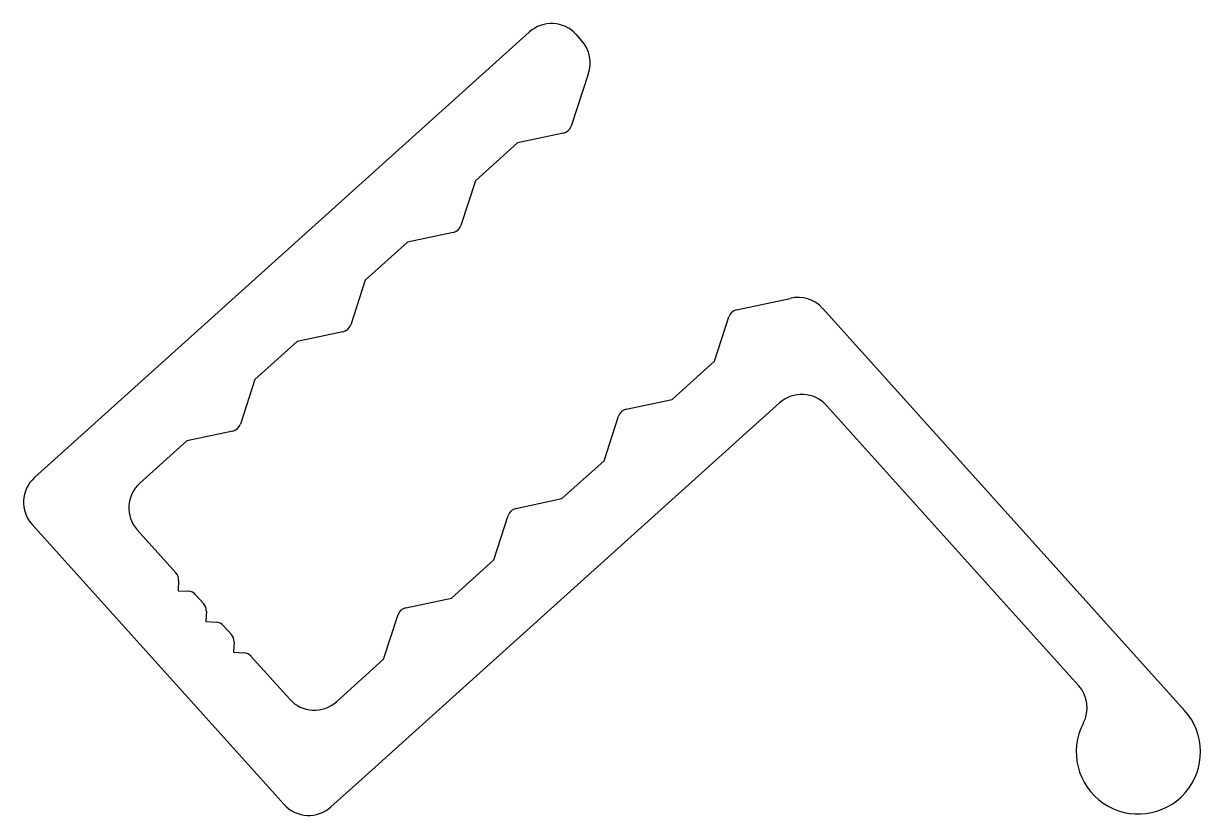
# Model space of a CAD drawing. Header units: inches. Extents: x -16.2 to 12.2, y 0.2 to 19.3.
import ezdxf

# ---------------------------------------------------------------- set-up
doc = ezdxf.new("R2010")
doc.units = ezdxf.units.IN
doc.header["$MEASUREMENT"] = 0
doc.layers.add('1', color=7, linetype='Continuous')

msp = doc.modelspace()

# ---------------------------------------------------------------- linework, layer by layer
at = {"layer": '1', "color": 7}
for p, q in [((-15.94, 8.335), (-3.99, 19.095)), ((-2.861, 19.036), (-2.727, 18.887)), ((-2.569, 18.08), (-2.977, 16.823)), ((-3.163, 16.655), (-4.272, 16.42)), ((-4.272, 16.42), (-5.291, 15.502)), ((-5.291, 15.502), (-5.641, 14.425)), ((-5.827, 14.257), (-6.935, 14.022)), ((-6.935, 14.022), (-7.954, 13.104)), ((-7.954, 13.104), (-8.304, 12.026)), ((1.015, 12.388), (2.308, 12.663)), ((3.095, 12.422), (11.833, 2.716)), ((0.479, 11.144), (0.829, 12.221)), ((-8.49, 11.859), (-9.598, 11.624)), ((-9.598, 11.624), (-10.618, 10.706)), ((-0.54, 10.226), (0.479, 11.144)), ((-10.618, 10.706), (-10.968, 9.628)), ((2.055, 10.14), (-8.037, 1.053)), ((-1.648, 9.99), (-0.54, 10.226)), ((9.276, 3.315), (3.184, 10.081)), ((-2.184, 8.745), (-1.834, 9.823)), ((-11.154, 9.461), (-12.262, 9.225)), ((-12.262, 9.225), (-13.398, 8.202)), ((-3.203, 7.828), (-2.184, 8.745)), ((-4.312, 7.592), (-3.203, 7.828)), ((-4.848, 6.347), (-4.497, 7.425)), ((-9.91, 0.443), (-15.999, 7.206)), ((-13.457, 7.072), (-12.523, 6.035)), ((-5.867, 5.429), (-4.848, 6.347)), ((-12.459, 5.854), (-12.472, 5.613)), ((-12.464, 5.604), (-12.222, 5.592)), ((-12.05, 5.509), (-11.854, 5.292)), ((-11.854, 5.292), (-12.05, 5.509)), ((-12.05, 5.509), (-11.854, 5.292)), ((-11.854, 5.292), (-12.05, 5.509)), ((-12.05, 5.509), (-11.854, 5.292)), ((-6.975, 5.194), (-5.867, 5.429)), ((-11.854, 5.292), (-11.854, 5.292)), ((-11.79, 5.111), (-11.803, 4.869)), ((-11.795, 4.861), (-11.553, 4.848)), ((-7.511, 3.949), (-7.161, 5.027)), ((-11.381, 4.766), (-11.185, 4.548)), ((-11.121, 4.368), (-11.133, 4.126)), ((-11.126, 4.118), (-10.884, 4.105)), ((-10.712, 4.023), (-10.712, 4.023)), ((-10.712, 4.023), (-10.712, 4.023)), ((-10.712, 4.023), (-9.777, 2.985)), ((-8.647, 2.926), (-7.511, 3.949)), ((-8.037, 1.053), (-8.781, 0.384))]:
    msp.add_line(p, q, dxfattribs=at)
for centre, radius, start, end in [((-3.455, 18.501), 0.8, 42, 132), ((-3.321, 18.352), 0.8, 340.125, 42), ((-3.215, 16.9), 0.25, 282, 342), ((-5.879, 14.502), 0.25, 282, 342), ((2.5, 11.887), 0.8, 42, 103.875), ((1.067, 12.144), 0.25, 102, 162), ((-8.542, 12.104), 0.25, 282, 342), ((2.59, 9.545), 0.8, 42, 132), ((-1.596, 9.746), 0.25, 102, 162), ((-11.206, 9.705), 0.25, 282, 342), ((-15.405, 7.741), 0.8, 132, 222), ((-12.863, 7.608), 0.8, 132, 222), ((-4.26, 7.347), 0.25, 102, 162), ((-12.709, 5.867), 0.25, 357, 42), ((-12.464, 5.612), 0.008, 177, 267), ((-12.236, 5.342), 0.25, 42, 87), ((-12.04, 5.124), 0.25, 357, 42), ((-6.923, 4.949), 0.25, 102, 162), ((-11.795, 4.869), 0.008, 177, 267), ((-11.566, 4.599), 0.25, 42, 87), ((-11.37, 4.381), 0.25, 357, 42), ((-11.125, 4.126), 0.008, 177, 267), ((-10.897, 3.856), 0.25, 42, 87), ((8.681, 2.78), 0.8, 332.3544, 42), ((-9.183, 3.52), 0.8, 222, 312), ((10.719, 1.713), 1.5, 152.3544, 42), ((-9.316, 0.978), 0.8, 222, 312)]:
    msp.add_arc(centre, radius, start, end, dxfattribs=at)

doc.saveas('drawing.dxf')
